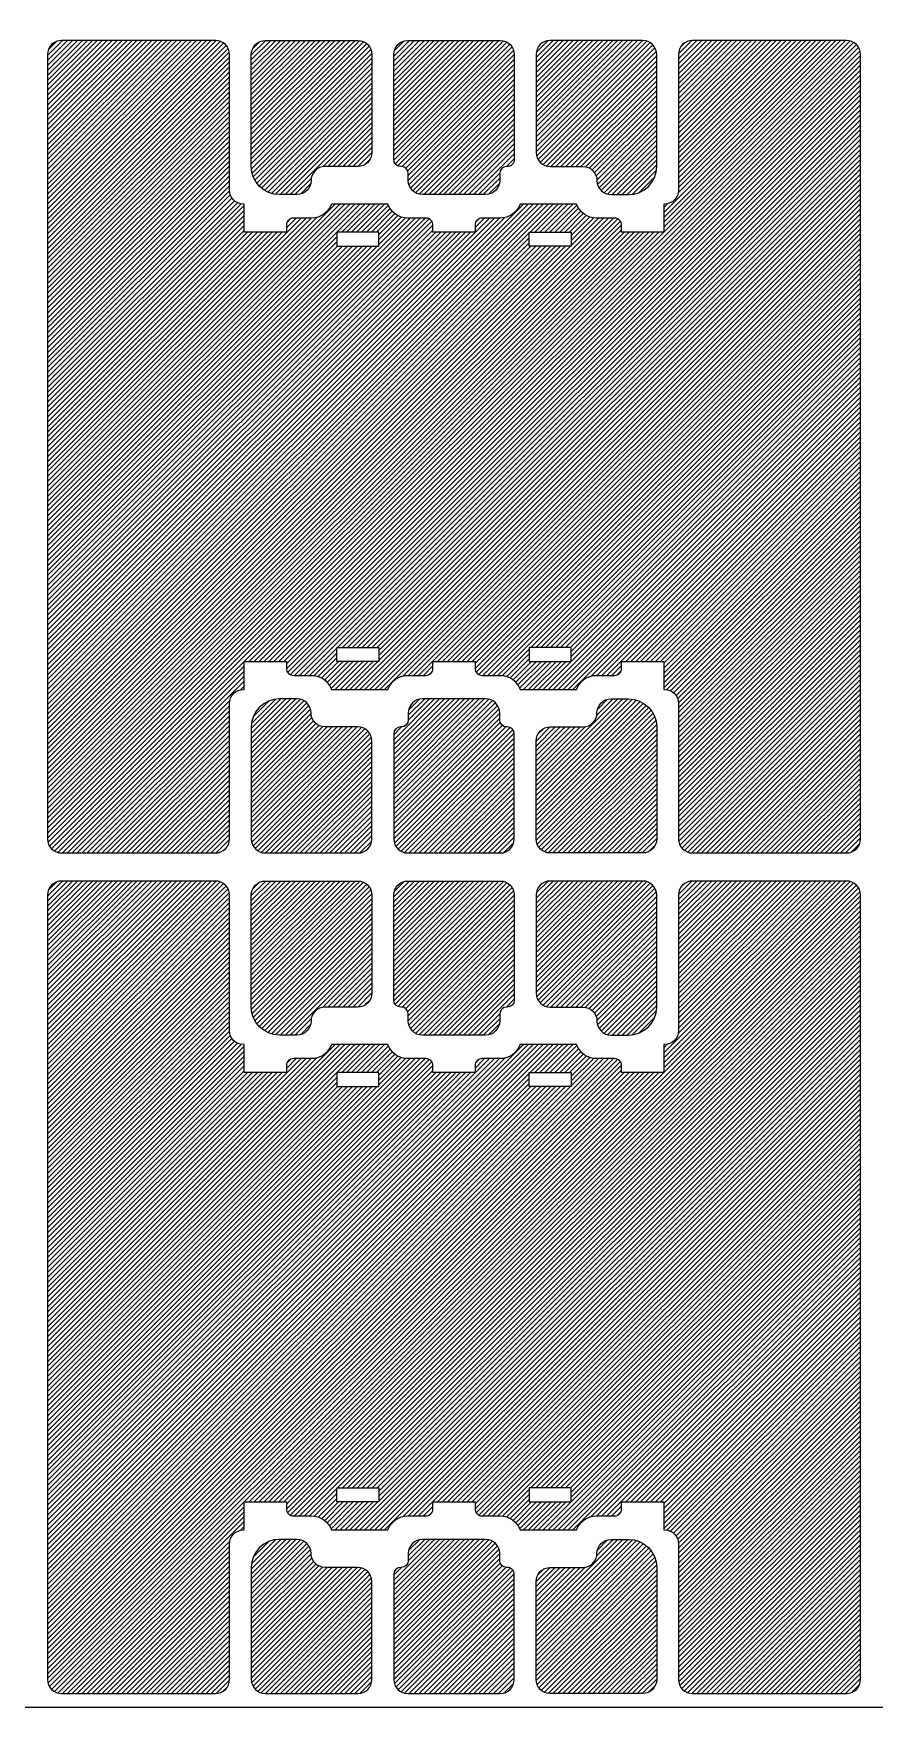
# Model space of a CAD drawing. Header units: inches. Extents: x 0 to 187, y 0 to 163.
# Drawn here: x 90 to 120, y 0 to 59.8 of the extents above; entities that cross this region are included whole.
import ezdxf

# ---------------------------------------------------------------- set-up
doc = ezdxf.new("R2010")
doc.units = ezdxf.units.IN
doc.header["$MEASUREMENT"] = 0
doc.layers.add('glassOutline', color=7, linetype='Continuous')
doc.layers.add('TC-etch-lines-chemical', color=1, linetype='Continuous')

msp = doc.modelspace()

# ---------------------------------------------------------------- hatches: boundary and pattern name
at = {"layer": 'TC-etch-lines-chemical'}
h = msp.add_hatch(dxfattribs=at)
h.set_pattern_fill('ANSI31', color=256, style=0)
h.set_pattern_definition([(45, (89.99999999999999, 30.00000000000002), (-0.0883883476483184, 0.0883883476483184), [])])
edge = h.paths.add_edge_path()
edge.add_arc((90.99999999999997, 31.00000000000003), 0.4999999999999997, 180, 270)
edge.add_line((90.99999999999997, 30.50000000000003), (96.48999999999867, 30.50000000000002))
edge.add_arc((96.48999999999869, 31.00000000000002), 0.5, 270, 360)
edge.add_line((96.98999999999869, 31.00000000000002), (96.98999999999869, 35.83885572853006))
edge.add_arc((97.48999999999869, 35.83885572853006), 0.5, 90, 180, ccw=False)
edge.add_line((97.48999999999869, 36.33885572853006), (97.52000201228495, 36.33885572853006))
edge.add_line((97.52000201228495, 36.33885572853006), (97.52000201228495, 37.33885572853006))
edge.add_line((97.52000201228495, 37.33885572853006), (99.02000201228495, 37.33885572853006))
edge.add_line((99.02000201228496, 37.33885572853006), (99.02000201228496, 37.08885572853006))
edge.add_arc((99.27000212414579, 37.08885584039087), 0.2500001118608527, 180.0000256365994, 270.0001078869533)
edge.add_line((99.27000259489164, 36.83885572853046), (99.92000201228191, 36.83885572853242))
edge.add_arc((99.92000201228407, 36.08885572853244), 0.7499999999999916, 19.471220634298277, 90.00000000016479, ccw=False)
edge.add_line((100.6271087934715, 36.33885572853006), (102.6428932188135, 36.33885572853006))
edge.add_arc((103.3500000000009, 36.08885572853243), 0.7499999999999927, 89.99999999983521, 160.5287793657017, ccw=False)
edge.add_line((103.350000000003, 36.83885572853242), (103.9999994173933, 36.83885572853046))
edge.add_arc((103.9999998881392, 37.08885584039087), 0.2500001118608492, 269.9998921130474, 359.9999743634015)
edge.add_line((104.25, 37.08885572853006), (104.25, 37.33885572853006))
edge.add_line((104.25, 37.33885572853006), (105.75, 37.33885572853006))
edge.add_line((105.75, 37.33885572853006), (105.75, 37.08885572859922))
edge.add_arc((106.0000000616409, 37.08885579024019), 0.2500000616409253, 180.0000141270651, 270.0000963774182)
edge.add_line((106.0000004821668, 36.83885572859961), (106.649995907729, 36.83885614751181))
edge.add_arc((106.6499963714759, 36.08885612789523), 0.7500000196167245, 19.47118774470988, 90.00003542765239, ccw=False)
edge.add_line((107.3571033146659, 36.33885572853006), (109.3728925804312, 36.33885572853006))
edge.add_arc((110.0799993616186, 36.08885572853242), 0.7499999999999991, 89.99999999983481, 160.5287793657013, ccw=False)
edge.add_line((110.0799993616207, 36.83885572853242), (110.729998779011, 36.83885572853046))
edge.add_arc((110.7299992497569, 37.08885584039087), 0.2500001118608492, 269.9998921130474, 359.9999743634015)
edge.add_line((110.9799993616177, 37.08885572853006), (110.9799993616177, 37.33885572853006))
edge.add_line((110.9799993616177, 37.33885572853006), (112.4799993616177, 37.33885572853006))
edge.add_line((112.4799993616177, 37.33885572853006), (112.4799993616177, 36.33885572853006))
edge.add_line((112.4799993616177, 36.33885572853006), (112.5100000000013, 36.33885572853006))
edge.add_arc((112.5100000000013, 35.83885572853006), 0.5000000000000001, 0, 90, ccw=False)
edge.add_line((113.0100000000013, 35.83885572853006), (113.0100000000013, 31.00000000000002))
edge.add_arc((113.5100000000013, 31.00000000000002), 0.5, 180, 270)
edge.add_line((113.5100000000013, 30.50000000000002), (119, 30.50000000000002))
edge.add_arc((119, 31.00000000000002), 0.5, 270, 360)
edge.add_line((119.5, 31.00000000000002), (119.5, 58.99999999999911))
edge.add_arc((119, 58.99999999999911), 0.5, 0, 90.00000000000001)
edge.add_line((119, 59.49999999999911), (113.5100000000013, 59.49999999999911))
edge.add_arc((113.5100000000013, 58.99999999999911), 0.5, 90, 180)
edge.add_line((113.0100000000013, 58.99999999999911), (113.0100000000013, 54.16114427146908))
edge.add_arc((112.5100000000013, 54.16114427146908), 0.5000000000000001, 270, 360, ccw=False)
edge.add_line((112.5100000000013, 53.66114427146908), (112.4799993616177, 53.66114427146908))
edge.add_line((112.4799993616177, 53.66114427146908), (112.4799993616177, 52.66114427146908))
edge.add_line((112.4799993616177, 52.66114427146908), (110.9799993616177, 52.66114427146908))
edge.add_line((110.9799993616177, 52.66114427146908), (110.9799993616177, 52.91114427146908))
edge.add_arc((110.7299992497569, 52.91114415960827), 0.2500001118608488, 2.5636598695e-05, 90.00010788695249)
edge.add_line((110.729998779011, 53.16114427146867), (110.0799993616207, 53.16114427146671))
edge.add_arc((110.0799993616186, 53.91114427146671), 0.7499999999999996, 199.4712206342987, 270.00000000016524, ccw=False)
edge.add_line((109.3728925804312, 53.66114427146908), (107.3571033146659, 53.66114427146907))
edge.add_arc((106.6499963714759, 53.91114387210391), 0.7500000196167244, 269.99996457234766, 340.5288122552902, ccw=False)
edge.add_line((106.649995907729, 53.16114385248732), (106.0000004821668, 53.16114427139952))
edge.add_arc((106.0000000616409, 52.91114420975895), 0.2500000616409265, 89.99990362258201, 179.9999858729351)
edge.add_line((105.75, 52.91114427139991), (105.75, 52.66114427146908))
edge.add_line((105.75, 52.66114427146908), (104.25, 52.66114427146908))
edge.add_line((104.25, 52.66114427146908), (104.25, 52.91114427146908))
edge.add_arc((103.9999998881392, 52.91114415960827), 0.2500001118608488, 2.5636598695e-05, 90.00010788695249)
edge.add_line((103.9999994173933, 53.16114427146867), (103.350000000003, 53.16114427146671))
edge.add_arc((103.3500000000009, 53.9111442714667), 0.7499999999999933, 199.4712206342982, 270.00000000016485, ccw=False)
edge.add_line((102.6428932188135, 53.66114427146908), (100.6271087934715, 53.66114427146908))
edge.add_arc((99.92000201228407, 53.9111442714667), 0.749999999999992, 269.9999999998351, 340.5287793657017, ccw=False)
edge.add_line((99.92000201228191, 53.16114427146671), (99.27000259489164, 53.16114427146867))
edge.add_arc((99.27000212414579, 52.91114415960826), 0.2500001118608523, 89.9998921130465, 179.9999743634005)
edge.add_line((99.02000201228496, 52.91114427146908), (99.02000201228496, 52.66114427146908))
edge.add_line((99.02000201228496, 52.66114427146908), (97.52000201228496, 52.66114427146908))
edge.add_line((97.52000201228495, 52.66114427146908), (97.52000201228495, 53.66114427146908))
edge.add_line((97.52000201228495, 53.66114427146908), (97.48999999999869, 53.66114427146908))
edge.add_arc((97.48999999999869, 54.16114427146908), 0.5, 180, 270, ccw=False)
edge.add_line((96.98999999999869, 54.16114427146908), (96.98999999999869, 58.99999999999912))
edge.add_arc((96.48999999999869, 58.99999999999911), 0.5, 0, 90.00000000000001)
edge.add_line((96.48999999999869, 59.49999999999911), (90.99999999999999, 59.4999999999991))
edge.add_arc((90.99999999999997, 58.9999999999991), 0.4999999999999997, 90.00000000000004, 180)
edge.add_line((90.49999999999999, 58.9999999999991), (90.49999999999999, 31.00000000000003))
h.paths.add_polyline_path([(107.6799993686902, 52.66114427146887), (109.1799993686902, 52.66114427146887), (109.1799993686902, 52.16114427146887), (107.6799993686902, 52.16114427146887)], flags=16)
h.paths.add_polyline_path([(102.3200020052125, 52.66114427146887), (100.8200020052125, 52.66114427146887), (100.8200020052125, 52.16114427146887), (102.3200020052125, 52.16114427146887)], flags=16)
h.paths.add_polyline_path([(107.6799993686902, 37.33885572853026), (109.1799993686902, 37.33885572853026), (109.1799993686902, 37.83885572853026), (107.6799993686902, 37.83885572853026)], flags=16)
h.paths.add_polyline_path([(102.3200020052125, 37.33885572853026), (100.8200020052125, 37.33885572853026), (100.8200020052125, 37.83885572853026), (102.3200020052125, 37.83885572853026)], flags=16)
edge = h.paths.add_edge_path(flags=16)
edge.add_arc((98.27000151616227, 58.9999999999991), 0.4999999999999968, 89.9999999999996, 180.0000000000004, ccw=False)
edge.add_line((98.27000151616227, 59.4999999999991), (101.5699984838389, 59.4999999999991))
edge.add_arc((101.5699984838389, 58.9999999999991), 0.4999999999999979, 5.6101789198237384e-05, 90.00000000000023, ccw=False)
edge.add_line((102.0699984838387, 59.00000048957957), (102.0700019109019, 55.50000048957957))
edge.add_arc((101.5700019109021, 55.4999999999991), 0.5000000000000022, -89.99999999999972, 5.610178902770713e-05, ccw=False)
edge.add_line((101.5700019109021, 54.9999999999991), (100.3990978045425, 54.9999999999991))
edge.add_arc((100.3990978045425, 54.4999999999991), 0.5, 90.00000000000001, 180)
edge.add_arc((99.39909780454249, 54.4999999999991), 0.5, 270, 360, ccw=False)
edge.add_line((99.39909780454249, 53.9999999999991), (98.77000151616232, 53.9999999999991))
edge.add_arc((98.77000151616232, 54.9999999999991), 1.000000000000001, 180.0000000000006, 269.99999999999994, ccw=False)
edge.add_line((97.77000151616232, 54.99999999999909), (97.77000151616228, 58.9999999999991))
edge = h.paths.add_edge_path(flags=16)
edge.add_arc((111.7299984838377, 58.9999999999991), 0.5000000000000021, 359.999999999999, 450)
edge.add_line((111.7299984838377, 59.4999999999991), (108.4300015161611, 59.4999999999991))
edge.add_arc((108.4300015161611, 58.9999999999991), 0.5000000000000023, 90.00000000000009, 179.9999438982113)
edge.add_line((107.9300015161613, 59.00000048957956), (107.9299980890981, 55.50000048957956))
edge.add_arc((108.4299980890978, 55.4999999999991), 0.4999999999999978, 179.9999438982114, 270)
edge.add_line((108.4299980890978, 54.9999999999991), (109.6009021954575, 54.9999999999991))
edge.add_arc((109.6009021954575, 54.4999999999991), 0.5, 0, 90, ccw=False)
edge.add_arc((110.6009021954575, 54.4999999999991), 0.5, 180, 270)
edge.add_line((110.6009021954575, 53.9999999999991), (111.2299984838376, 53.9999999999991))
edge.add_arc((111.2299984838376, 54.9999999999991), 1.000000000000001, 270.0000000000001, 359.9999999999993)
edge.add_line((112.2299984838376, 54.99999999999909), (112.2299984838377, 58.99999999999909))
edge = h.paths.add_edge_path(flags=16)
edge.add_arc((98.27000151616227, 31.00000000000003), 0.5000000000000002, 179.9999999999992, 270)
edge.add_line((98.27000151616227, 30.50000000000003), (101.5699984838389, 30.50000000000003))
edge.add_arc((101.5699984838389, 31.00000000000003), 0.4999999999999997, 270, 359.9999438982114)
edge.add_line((102.0699984838387, 30.99999951041956), (102.0700019109019, 34.49999951041956))
edge.add_arc((101.5700019109021, 34.50000000000003), 0.5000000000000004, 359.9999438982114, 449.9999999999998)
edge.add_line((101.5700019109021, 35.00000000000003), (100.3990978045425, 35.00000000000003))
edge.add_arc((100.3990978045425, 35.50000000000003), 0.5, 180, 270, ccw=False)
edge.add_arc((99.39909780454249, 35.50000000000003), 0.5, 6.4e-15, 90)
edge.add_line((99.39909780454249, 36.00000000000003), (98.77000151616232, 36.00000000000003))
edge.add_arc((98.77000151616232, 35.00000000000003), 1.000000000000001, 90.00000000000006, 179.9999999999993)
edge.add_line((97.77000151616232, 35.00000000000004), (97.77000151616228, 31.00000000000004))
edge = h.paths.add_edge_path(flags=16)
edge.add_arc((111.7299984838377, 31.00000000000003), 0.5000000000000004, -90, 6.821210263296962e-13, ccw=False)
edge.add_line((111.7299984838377, 30.50000000000003), (108.4300015161611, 30.50000000000003))
edge.add_arc((108.4300015161611, 31.00000000000003), 0.5000000000000006, 180.0000561017888, 270.0000000000001, ccw=False)
edge.add_line((107.9300015161613, 30.99999951041957), (107.9299980890981, 34.49999951041957))
edge.add_arc((108.4299980890978, 34.50000000000003), 0.4999999999999996, 90, 180.0000561017888, ccw=False)
edge.add_line((108.4299980890978, 35.00000000000003), (109.6009021954575, 35.00000000000003))
edge.add_arc((109.6009021954575, 35.50000000000003), 0.5, 270, 360)
edge.add_arc((110.6009021954575, 35.50000000000003), 0.5, 90, 180, ccw=False)
edge.add_line((110.6009021954575, 36.00000000000003), (111.2299984838376, 36.00000000000003))
edge.add_arc((111.2299984838376, 35.00000000000003), 1.000000000000001, 6.821210263296962e-13, 89.99999999999989, ccw=False)
edge.add_line((112.2299984838376, 35.00000000000004), (112.2299984838377, 31.00000000000004))
edge = h.paths.add_edge_path(flags=16)
edge.add_line((103.1209042077424, 54.9999999999991), (103.1000015161627, 54.9999999999991))
edge.add_arc((103.1000015161627, 55.2499999999991), 0.2500000000000015, 180.0000000000008, 269.99999999999966, ccw=False)
edge.add_line((102.8500015161627, 55.2499999999991), (102.8500015161626, 58.99999999999909))
edge.add_arc((103.3500015161626, 58.9999999999991), 0.5000000000000021, 90.00000000000023, 180.000000000001, ccw=False)
edge.add_line((103.3500015161626, 59.4999999999991), (106.6499984838392, 59.4999999999991))
edge.add_arc((106.6499984838392, 58.9999999999991), 0.5000000000000023, 5.610178880033345e-05, 89.99999999999989, ccw=False)
edge.add_line((107.149998483839, 59.00000048957956), (107.1500021556927, 55.25000024478934))
edge.add_arc((106.9000021556928, 55.2499999999991), 0.2500000000000032, -89.9999999999992, 5.6101789709828154e-05, ccw=False)
edge.add_line((106.9000021556928, 54.9999999999991), (106.8790921697751, 54.9999999999991))
edge.add_arc((106.8790921697751, 54.7499999999991), 0.2500000000000003, 90.00000000000009, 180)
edge.add_line((106.6290921697751, 54.7499999999991), (106.6290921697751, 54.4999999999991))
edge.add_arc((106.1290921697751, 54.4999999999991), 0.5, 270, 360, ccw=False)
edge.add_line((106.1290921697751, 53.9999999999991), (103.8709042077425, 53.9999999999991))
edge.add_arc((103.8709042077424, 54.4999999999991), 0.5, 180, 270, ccw=False)
edge.add_line((103.3709042077424, 54.4999999999991), (103.3709042077424, 54.7499999999991))
edge.add_arc((103.1209042077424, 54.7499999999991), 0.25, 6.4e-15, 90)
edge = h.paths.add_edge_path(flags=16)
edge.add_line((103.1209042077424, 35.00000000000003), (103.1000015161627, 35.00000000000003))
edge.add_arc((103.1000015161627, 34.75000000000003), 0.2499999999999997, 89.99999999999994, 179.9999999999994)
edge.add_line((102.8500015161627, 34.75000000000004), (102.8500015161626, 31.00000000000004))
edge.add_arc((103.3500015161626, 31.00000000000003), 0.5000000000000004, 179.9999999999992, 270)
edge.add_line((103.3500015161626, 30.50000000000003), (106.6499984838392, 30.50000000000003))
edge.add_arc((106.6499984838392, 31.00000000000003), 0.5000000000000006, 269.9999999999999, 359.9999438982112)
edge.add_line((107.149998483839, 30.99999951041957), (107.1500021556927, 34.7499997552098))
edge.add_arc((106.9000021556928, 34.75000000000003), 0.2499999999999996, 359.999943898211, 450)
edge.add_line((106.9000021556928, 35.00000000000003), (106.8790921697751, 35.00000000000003))
edge.add_arc((106.8790921697751, 35.25000000000003), 0.2500000000000003, 180.0000000000002, 269.9999999999999, ccw=False)
edge.add_line((106.6290921697751, 35.25000000000003), (106.6290921697751, 35.50000000000003))
edge.add_arc((106.1290921697751, 35.50000000000003), 0.5, 6.4e-15, 90)
edge.add_line((106.1290921697751, 36.00000000000003), (103.8709042077425, 36.00000000000003))
edge.add_arc((103.8709042077424, 35.50000000000003), 0.5, 90.00000000000001, 180)
edge.add_line((103.3709042077424, 35.50000000000003), (103.3709042077424, 35.25000000000003))
edge.add_arc((103.1209042077424, 35.25000000000003), 0.25, 270, 360, ccw=False)
h = msp.add_hatch(dxfattribs=at)
h.set_pattern_fill('ANSI31', color=256, style=0)
h.set_pattern_definition([(45, (90, 2.2e-14), (-0.0883883476483184, 0.0883883476483184), [])])
edge = h.paths.add_edge_path()
edge.add_arc((91, 1.000000000000029), 0.4999999999999997, 180, 270)
edge.add_line((90.99999999999999, 0.5000000000000292), (96.48999999999869, 0.5000000000000221))
edge.add_arc((96.4899999999987, 1.000000000000022), 0.5, 270, 360)
edge.add_line((96.9899999999987, 1.000000000000022), (96.9899999999987, 5.838855728530055))
edge.add_arc((97.4899999999987, 5.838855728530055), 0.5, 90, 180, ccw=False)
edge.add_line((97.4899999999987, 6.338855728530055), (97.52000201228496, 6.338855728530055))
edge.add_line((97.52000201228496, 6.338855728530055), (97.52000201228496, 7.338855728530057))
edge.add_line((97.52000201228498, 7.338855728530057), (99.02000201228498, 7.338855728530055))
edge.add_line((99.02000201228498, 7.338855728530055), (99.02000201228498, 7.088855728530055))
edge.add_arc((99.2700021241458, 7.088855840390872), 0.2500001118608527, 180.0000256365994, 270.0001078869533)
edge.add_line((99.27000259489165, 6.838855728530462), (99.92000201228193, 6.838855728532426))
edge.add_arc((99.92000201228409, 6.088855728532434), 0.7499999999999916, 19.471220634298277, 90.00000000016479, ccw=False)
edge.add_line((100.6271087934715, 6.338855728530057), (102.6428932188135, 6.338855728530057))
edge.add_arc((103.3500000000009, 6.088855728532433), 0.7499999999999927, 89.99999999983521, 160.5287793657017, ccw=False)
edge.add_line((103.350000000003, 6.838855728532426), (103.9999994173933, 6.838855728530462))
edge.add_arc((103.9999998881392, 7.088855840390869), 0.2500001118608492, 269.9998921130474, 359.9999743634015)
edge.add_line((104.25, 7.088855728530055), (104.25, 7.338855728530055))
edge.add_line((104.25, 7.338855728530055), (105.75, 7.338855728530057))
edge.add_line((105.75, 7.338855728530057), (105.75, 7.088855728599222))
edge.add_arc((106.0000000616409, 7.088855790240188), 0.2500000616409253, 180.0000141270651, 270.0000963774182)
edge.add_line((106.0000004821669, 6.838855728599615), (106.649995907729, 6.838856147511809))
edge.add_arc((106.6499963714759, 6.088856127895228), 0.7500000196167245, 19.47118774470988, 90.00003542765239, ccw=False)
edge.add_line((107.3571033146659, 6.338855728530067), (109.3728925804312, 6.338855728530057))
edge.add_arc((110.0799993616186, 6.088855728532427), 0.7499999999999991, 89.99999999983481, 160.5287793657013, ccw=False)
edge.add_line((110.0799993616207, 6.838855728532426), (110.729998779011, 6.838855728530462))
edge.add_arc((110.7299992497569, 7.088855840390869), 0.2500001118608492, 269.9998921130474, 359.9999743634015)
edge.add_line((110.9799993616177, 7.088855728530055), (110.9799993616177, 7.338855728530055))
edge.add_line((110.9799993616177, 7.338855728530055), (112.4799993616177, 7.338855728530057))
edge.add_line((112.4799993616177, 7.338855728530057), (112.4799993616177, 6.338855728530055))
edge.add_line((112.4799993616177, 6.338855728530055), (112.5100000000013, 6.338855728530055))
edge.add_arc((112.5100000000013, 5.838855728530055), 0.5000000000000001, 0, 90, ccw=False)
edge.add_line((113.0100000000013, 5.838855728530055), (113.0100000000013, 1.000000000000019))
edge.add_arc((113.5100000000013, 1.000000000000018), 0.5, 180, 270)
edge.add_line((113.5100000000013, 0.5000000000000184), (119, 0.500000000000022))
edge.add_arc((119, 1.000000000000022), 0.5, 270, 360)
edge.add_line((119.5, 1.000000000000022), (119.5, 28.99999999999911))
edge.add_arc((119, 28.99999999999911), 0.5, 0, 90.00000000000001)
edge.add_line((119, 29.49999999999911), (113.5100000000013, 29.49999999999911))
edge.add_arc((113.5100000000013, 28.99999999999911), 0.5, 90, 180)
edge.add_line((113.0100000000013, 28.99999999999911), (113.0100000000013, 24.16114427146908))
edge.add_arc((112.5100000000013, 24.16114427146908), 0.5000000000000001, 270, 360, ccw=False)
edge.add_line((112.5100000000013, 23.66114427146908), (112.4799993616177, 23.66114427146908))
edge.add_line((112.4799993616177, 23.66114427146908), (112.4799993616177, 22.66114427146908))
edge.add_line((112.4799993616177, 22.66114427146908), (110.9799993616177, 22.66114427146908))
edge.add_line((110.9799993616177, 22.66114427146908), (110.9799993616177, 22.91114427146908))
edge.add_arc((110.7299992497569, 22.91114415960827), 0.2500001118608488, 2.5636598695e-05, 90.00010788695249)
edge.add_line((110.729998779011, 23.16114427146867), (110.0799993616208, 23.16114427146671))
edge.add_arc((110.0799993616186, 23.91114427146671), 0.7499999999999996, 199.4712206342987, 270.00000000016524, ccw=False)
edge.add_line((109.3728925804312, 23.66114427146908), (107.3571033146659, 23.66114427146906))
edge.add_arc((106.6499963714759, 23.9111438721039), 0.7500000196167244, 269.99996457234766, 340.5288122552902, ccw=False)
edge.add_line((106.649995907729, 23.16114385248732), (106.0000004821668, 23.16114427139952))
edge.add_arc((106.0000000616409, 22.91114420975895), 0.2500000616409265, 89.99990362258201, 179.9999858729351)
edge.add_line((105.75, 22.91114427139991), (105.75, 22.66114427146908))
edge.add_line((105.75, 22.66114427146908), (104.25, 22.66114427146908))
edge.add_line((104.25, 22.66114427146908), (104.25, 22.91114427146908))
edge.add_arc((103.9999998881392, 22.91114415960827), 0.2500001118608488, 2.5636598695e-05, 90.00010788695249)
edge.add_line((103.9999994173933, 23.16114427146867), (103.350000000003, 23.16114427146671))
edge.add_arc((103.3500000000009, 23.9111442714667), 0.7499999999999933, 199.4712206342982, 270.00000000016485, ccw=False)
edge.add_line((102.6428932188135, 23.66114427146908), (100.6271087934715, 23.66114427146908))
edge.add_arc((99.92000201228409, 23.9111442714667), 0.749999999999992, 269.9999999998351, 340.5287793657017, ccw=False)
edge.add_line((99.92000201228193, 23.16114427146671), (99.27000259489165, 23.16114427146867))
edge.add_arc((99.2700021241458, 22.91114415960826), 0.2500001118608523, 89.9998921130465, 179.9999743634005)
edge.add_line((99.02000201228498, 22.91114427146908), (99.02000201228498, 22.66114427146908))
edge.add_line((99.02000201228498, 22.66114427146908), (97.52000201228498, 22.66114427146908))
edge.add_line((97.52000201228498, 22.66114427146908), (97.52000201228498, 23.66114427146908))
edge.add_line((97.52000201228496, 23.66114427146908), (97.4899999999987, 23.66114427146908))
edge.add_arc((97.4899999999987, 24.16114427146908), 0.5, 180, 270, ccw=False)
edge.add_line((96.9899999999987, 24.16114427146908), (96.9899999999987, 28.99999999999911))
edge.add_arc((96.4899999999987, 28.99999999999911), 0.5, 0, 90.00000000000001)
edge.add_line((96.4899999999987, 29.49999999999911), (91, 29.4999999999991))
edge.add_arc((91, 28.9999999999991), 0.4999999999999997, 90.00000000000004, 180)
edge.add_line((90.5, 28.9999999999991), (90.5, 1.000000000000028))
h.paths.add_polyline_path([(107.6799993686902, 22.66114427146887), (109.1799993686902, 22.66114427146887), (109.1799993686902, 22.16114427146887), (107.6799993686902, 22.16114427146887)], flags=16)
h.paths.add_polyline_path([(102.3200020052125, 22.66114427146887), (100.8200020052125, 22.66114427146887), (100.8200020052125, 22.16114427146887), (102.3200020052125, 22.16114427146887)], flags=16)
h.paths.add_polyline_path([(107.6799993686902, 7.338855728530263), (109.1799993686902, 7.338855728530263), (109.1799993686902, 7.838855728530263), (107.6799993686902, 7.838855728530263)], flags=16)
h.paths.add_polyline_path([(102.3200020052125, 7.338855728530263), (100.8200020052125, 7.338855728530263), (100.8200020052125, 7.838855728530263), (102.3200020052125, 7.838855728530263)], flags=16)
edge = h.paths.add_edge_path(flags=16)
edge.add_arc((98.27000151616228, 28.9999999999991), 0.4999999999999968, 89.9999999999996, 180.0000000000004, ccw=False)
edge.add_line((98.2700015161623, 29.4999999999991), (101.5699984838389, 29.4999999999991))
edge.add_arc((101.5699984838389, 28.9999999999991), 0.4999999999999979, 5.6101789198237384e-05, 90.00000000000023, ccw=False)
edge.add_line((102.0699984838387, 29.00000048957957), (102.0700019109019, 25.50000048957957))
edge.add_arc((101.5700019109022, 25.4999999999991), 0.5000000000000022, -89.99999999999972, 5.610178902770713e-05, ccw=False)
edge.add_line((101.5700019109022, 24.9999999999991), (100.3990978045425, 24.9999999999991))
edge.add_arc((100.3990978045425, 24.4999999999991), 0.5, 90.00000000000001, 180)
edge.add_arc((99.3990978045425, 24.4999999999991), 0.5, 270, 360, ccw=False)
edge.add_line((99.3990978045425, 23.9999999999991), (98.77000151616234, 23.9999999999991))
edge.add_arc((98.77000151616234, 24.9999999999991), 1.000000000000001, 180.0000000000006, 269.99999999999994, ccw=False)
edge.add_line((97.77000151616234, 24.99999999999909), (97.7700015161623, 28.9999999999991))
edge = h.paths.add_edge_path(flags=16)
edge.add_arc((111.7299984838377, 28.9999999999991), 0.5000000000000021, 359.999999999999, 450)
edge.add_line((111.7299984838377, 29.4999999999991), (108.4300015161611, 29.4999999999991))
edge.add_arc((108.4300015161611, 28.9999999999991), 0.5000000000000023, 90.00000000000009, 179.9999438982113)
edge.add_line((107.9300015161613, 29.00000048957956), (107.9299980890981, 25.50000048957956))
edge.add_arc((108.4299980890978, 25.4999999999991), 0.4999999999999978, 179.9999438982114, 270)
edge.add_line((108.4299980890978, 24.9999999999991), (109.6009021954575, 24.9999999999991))
edge.add_arc((109.6009021954575, 24.4999999999991), 0.5, 0, 90, ccw=False)
edge.add_arc((110.6009021954575, 24.4999999999991), 0.5, 180, 270)
edge.add_line((110.6009021954575, 23.9999999999991), (111.2299984838377, 23.9999999999991))
edge.add_arc((111.2299984838377, 24.9999999999991), 1.000000000000001, 270.0000000000001, 359.9999999999993)
edge.add_line((112.2299984838377, 24.99999999999909), (112.2299984838377, 28.99999999999909))
edge = h.paths.add_edge_path(flags=16)
edge.add_arc((98.2700015161623, 1.000000000000029), 0.5000000000000002, 179.9999999999992, 270)
edge.add_line((98.2700015161623, 0.5000000000000292), (101.5699984838389, 0.5000000000000292))
edge.add_arc((101.5699984838389, 1.000000000000029), 0.4999999999999997, 270, 359.9999438982114)
edge.add_line((102.0699984838387, 0.9999995104195641), (102.0700019109019, 4.499999510419564))
edge.add_arc((101.5700019109022, 4.500000000000028), 0.5000000000000004, 359.9999438982114, 449.9999999999998)
edge.add_line((101.5700019109022, 5.000000000000029), (100.3990978045425, 5.000000000000029))
edge.add_arc((100.3990978045425, 5.500000000000029), 0.5, 180, 270, ccw=False)
edge.add_arc((99.3990978045425, 5.500000000000029), 0.5, 6.4e-15, 90)
edge.add_line((99.3990978045425, 6.000000000000029), (98.77000151616234, 6.000000000000029))
edge.add_arc((98.77000151616234, 5.000000000000028), 1.000000000000001, 90.00000000000006, 179.9999999999993)
edge.add_line((97.77000151616234, 5.00000000000004), (97.7700015161623, 1.000000000000036))
edge = h.paths.add_edge_path(flags=16)
edge.add_arc((111.7299984838377, 1.000000000000033), 0.5000000000000004, -90, 6.821210263296962e-13, ccw=False)
edge.add_line((111.7299984838377, 0.5000000000000328), (108.4300015161611, 0.5000000000000328))
edge.add_arc((108.4300015161611, 1.000000000000033), 0.5000000000000006, 180.0000561017888, 270.0000000000001, ccw=False)
edge.add_line((107.9300015161613, 0.9999995104195677), (107.9299980890981, 4.499999510419568))
edge.add_arc((108.4299980890978, 4.500000000000033), 0.4999999999999996, 90, 180.0000561017888, ccw=False)
edge.add_line((108.4299980890978, 5.000000000000033), (109.6009021954575, 5.000000000000033))
edge.add_arc((109.6009021954575, 5.500000000000033), 0.5, 270, 360)
edge.add_arc((110.6009021954575, 5.500000000000033), 0.5, 90, 180, ccw=False)
edge.add_line((110.6009021954575, 6.000000000000033), (111.2299984838377, 6.000000000000033))
edge.add_arc((111.2299984838377, 5.000000000000032), 1.000000000000001, 6.821210263296962e-13, 89.99999999999989, ccw=False)
edge.add_line((112.2299984838377, 5.000000000000044), (112.2299984838377, 1.00000000000004))
edge = h.paths.add_edge_path(flags=16)
edge.add_line((103.1209042077425, 24.9999999999991), (103.1000015161627, 24.9999999999991))
edge.add_arc((103.1000015161627, 25.2499999999991), 0.2500000000000015, 180.0000000000008, 269.99999999999966, ccw=False)
edge.add_line((102.8500015161627, 25.2499999999991), (102.8500015161626, 28.99999999999909))
edge.add_arc((103.3500015161626, 28.9999999999991), 0.5000000000000021, 90.00000000000023, 180.000000000001, ccw=False)
edge.add_line((103.3500015161626, 29.4999999999991), (106.6499984838393, 29.4999999999991))
edge.add_arc((106.6499984838393, 28.9999999999991), 0.5000000000000023, 5.610178880033345e-05, 89.99999999999989, ccw=False)
edge.add_line((107.149998483839, 29.00000048957956), (107.1500021556927, 25.25000024478934))
edge.add_arc((106.9000021556929, 25.2499999999991), 0.2500000000000032, -89.9999999999992, 5.6101789709828154e-05, ccw=False)
edge.add_line((106.9000021556929, 24.9999999999991), (106.8790921697752, 24.9999999999991))
edge.add_arc((106.8790921697752, 24.7499999999991), 0.2500000000000003, 90.00000000000009, 180)
edge.add_line((106.6290921697752, 24.7499999999991), (106.6290921697752, 24.4999999999991))
edge.add_arc((106.1290921697752, 24.4999999999991), 0.5, 270, 360, ccw=False)
edge.add_line((106.1290921697752, 23.9999999999991), (103.8709042077425, 23.9999999999991))
edge.add_arc((103.8709042077425, 24.4999999999991), 0.5, 180, 270, ccw=False)
edge.add_line((103.3709042077425, 24.4999999999991), (103.3709042077425, 24.7499999999991))
edge.add_arc((103.1209042077425, 24.7499999999991), 0.25, 6.4e-15, 90)
edge = h.paths.add_edge_path(flags=16)
edge.add_line((103.1209042077425, 5.000000000000033), (103.1000015161627, 5.000000000000033))
edge.add_arc((103.1000015161627, 4.750000000000033), 0.2499999999999997, 89.99999999999994, 179.9999999999994)
edge.add_line((102.8500015161627, 4.750000000000036), (102.8500015161626, 1.00000000000004))
edge.add_arc((103.3500015161626, 1.000000000000033), 0.5000000000000004, 179.9999999999992, 270)
edge.add_line((103.3500015161626, 0.5000000000000328), (106.6499984838393, 0.5000000000000328))
edge.add_arc((106.6499984838393, 1.000000000000033), 0.5000000000000006, 269.9999999999999, 359.9999438982112)
edge.add_line((107.149998483839, 0.9999995104195677), (107.1500021556927, 4.749999755209797))
edge.add_arc((106.9000021556929, 4.750000000000029), 0.2499999999999996, 359.999943898211, 450)
edge.add_line((106.9000021556929, 5.000000000000029), (106.8790921697752, 5.000000000000029))
edge.add_arc((106.8790921697752, 5.250000000000029), 0.2500000000000003, 180.0000000000002, 269.9999999999999, ccw=False)
edge.add_line((106.6290921697752, 5.250000000000029), (106.6290921697752, 5.500000000000033))
edge.add_arc((106.1290921697752, 5.500000000000033), 0.5, 6.4e-15, 90)
edge.add_line((106.1290921697752, 6.000000000000033), (103.8709042077425, 6.000000000000033))
edge.add_arc((103.8709042077425, 5.500000000000033), 0.5, 90.00000000000001, 180)
edge.add_line((103.3709042077425, 5.500000000000033), (103.3709042077425, 5.250000000000033))
edge.add_arc((103.1209042077425, 5.250000000000033), 0.25, 270, 360, ccw=False)

# ---------------------------------------------------------------- linework, layer by layer
at = {"layer": 'glassOutline'}
msp.add_lwpolyline([(0, 0), (0, 150), (150, 150), (150, 0)], close=True, dxfattribs=at)
at = {"layer": 'TC-etch-lines-chemical'}
for points in [[(90.49999999999999, 31.00000000000003, 0.4142135623730951), (90.99999999999997, 30.50000000000003), (96.48999999999869, 30.50000000000002, 0.4142135623730951), (96.98999999999869, 31.00000000000002), (96.98999999999869, 35.83885572853006, -0.4142135623730951), (97.48999999999869, 36.33885572853006), (97.52000201228495, 36.33885572853006), (97.52000201228495, 37.33885572853006), (99.02000201228496, 37.33885572853006), (99.02000201228496, 37.08885572853006, 0.414213982832939), (99.27000259489164, 36.83885572853046), (99.92000201228191, 36.83885572853242, -0.3178372451974987), (100.6271087934715, 36.33885572853006), (102.6428932188135, 36.33885572853006, -0.3178372451974987), (103.350000000003, 36.83885572853242), (103.9999994173933, 36.83885572853046, 0.414213982832939), (104.25, 37.08885572853006), (104.25, 37.33885572853006), (105.75, 37.33885572853006), (105.75, 37.08885572859922, 0.4142139828329349), (106.0000004821668, 36.83885572859961), (106.649995907729, 36.83885614751181, -0.3178375734001599), (107.3571033146659, 36.33885572853006), (109.3728925804312, 36.33885572853006, -0.3178372451974987), (110.0799993616207, 36.83885572853242), (110.729998779011, 36.83885572853046, 0.414213982832939), (110.9799993616177, 37.08885572853006), (110.9799993616177, 37.33885572853006), (112.4799993616177, 37.33885572853006), (112.4799993616177, 36.33885572853006), (112.5100000000013, 36.33885572853006, -0.4142135623730949), (113.0100000000013, 35.83885572853006), (113.0100000000013, 31.00000000000002, 0.4142135623730951), (113.5100000000013, 30.50000000000002), (119, 30.50000000000002, 0.4142135623730951), (119.5, 31.00000000000002), (119.5, 58.99999999999911, 0.4142135623730951), (119, 59.49999999999911), (113.5100000000013, 59.49999999999911, 0.4142135623730951), (113.0100000000013, 58.99999999999911), (113.0100000000013, 54.16114427146908, -0.4142135623730949), (112.5100000000013, 53.66114427146908), (112.4799993616177, 53.66114427146908), (112.4799993616177, 52.66114427146908), (110.9799993616177, 52.66114427146908), (110.9799993616177, 52.91114427146908, 0.414213982832939), (110.729998779011, 53.16114427146867), (110.0799993616207, 53.16114427146671, -0.3178372451974987), (109.3728925804312, 53.66114427146908), (107.3571033146659, 53.66114427146906, -0.3178375734001599), (106.649995907729, 53.16114385248732), (106.0000004821668, 53.16114427139952, 0.4142139828329349), (105.75, 52.91114427139991), (105.75, 52.66114427146908), (104.25, 52.66114427146908), (104.25, 52.91114427146908, 0.414213982832939), (103.9999994173933, 53.16114427146867), (103.350000000003, 53.16114427146671, -0.3178372451974987), (102.6428932188135, 53.66114427146908), (100.6271087934715, 53.66114427146908, -0.3178372451974987), (99.92000201228191, 53.16114427146671), (99.27000259489164, 53.16114427146867, 0.414213982832939), (99.02000201228496, 52.91114427146908), (99.02000201228496, 52.66114427146908), (97.52000201228495, 52.66114427146908), (97.52000201228495, 53.66114427146908), (97.48999999999869, 53.66114427146908, -0.4142135623730951), (96.98999999999869, 54.16114427146908), (96.98999999999869, 58.99999999999911, 0.4142135623730951), (96.48999999999869, 59.49999999999911), (90.99999999999997, 59.4999999999991, 0.4142135623730951), (90.49999999999999, 58.9999999999991)], [(97.77000151616227, 58.9999999999991, -0.4142135623730988), (98.27000151616227, 59.4999999999991), (101.5699984838389, 59.4999999999991, -0.4142132755835279), (102.0699984838387, 59.00000048957957), (102.0700019109019, 55.50000048957957, -0.4142138491627201), (101.5700019109021, 54.9999999999991), (100.3990978045425, 54.9999999999991, 0.414213562373095), (99.89909780454249, 54.4999999999991, -0.414213562373095), (99.39909780454249, 53.9999999999991), (98.77000151616232, 53.9999999999991, -0.4142135623730914), (97.77000151616232, 54.99999999999909)], [(103.1209042077424, 54.9999999999991), (103.1000015161627, 54.9999999999991, -0.4142135623730916), (102.8500015161627, 55.2499999999991), (102.8500015161626, 58.99999999999909, -0.4142135623730988), (103.3500015161626, 59.4999999999991), (106.6499984838392, 59.4999999999991, -0.4142132755835279), (107.149998483839, 59.00000048957956), (107.1500021556927, 55.25000024478934, -0.4142138491627204), (106.9000021556928, 54.9999999999991), (106.8790921697751, 54.9999999999991, 0.4142135623730942), (106.6290921697751, 54.7499999999991), (106.6290921697751, 54.4999999999991, -0.414213562373095), (106.1290921697751, 53.9999999999991), (103.8709042077424, 53.9999999999991, -0.414213562373095), (103.3709042077424, 54.4999999999991), (103.3709042077424, 54.7499999999991, 0.414213562373095)], [(112.2299984838377, 58.99999999999909, 0.4142135623730988), (111.7299984838377, 59.4999999999991), (108.4300015161611, 59.4999999999991, 0.4142132755835279), (107.9300015161613, 59.00000048957956), (107.9299980890981, 55.50000048957956, 0.4142138491627201), (108.4299980890978, 54.9999999999991), (109.6009021954575, 54.9999999999991, -0.414213562373095), (110.1009021954575, 54.4999999999991, 0.414213562373095), (110.6009021954575, 53.9999999999991), (111.2299984838376, 53.9999999999991, 0.4142135623730914), (112.2299984838376, 54.99999999999909)], [(97.77000151616227, 31.00000000000004, 0.4142135623730988), (98.27000151616227, 30.50000000000003), (101.5699984838389, 30.50000000000003, 0.4142132755835279), (102.0699984838387, 30.99999951041956), (102.0700019109019, 34.49999951041956, 0.4142138491627201), (101.5700019109021, 35.00000000000003), (100.3990978045425, 35.00000000000003, -0.414213562373095), (99.89909780454249, 35.50000000000003, 0.414213562373095), (99.39909780454249, 36.00000000000003), (98.77000151616232, 36.00000000000003, 0.4142135623730914), (97.77000151616232, 35.00000000000004)], [(103.1209042077424, 35.00000000000003), (103.1000015161627, 35.00000000000003, 0.4142135623730916), (102.8500015161627, 34.75000000000004), (102.8500015161626, 31.00000000000004, 0.4142135623730988), (103.3500015161626, 30.50000000000003), (106.6499984838392, 30.50000000000003, 0.4142132755835279), (107.149998483839, 30.99999951041957), (107.1500021556927, 34.7499997552098, 0.4142138491627204), (106.9000021556928, 35.00000000000003), (106.8790921697751, 35.00000000000003, -0.4142135623730942), (106.6290921697751, 35.25000000000003), (106.6290921697751, 35.50000000000003, 0.414213562373095), (106.1290921697751, 36.00000000000003), (103.8709042077424, 36.00000000000003, 0.414213562373095), (103.3709042077424, 35.50000000000003), (103.3709042077424, 35.25000000000003, -0.414213562373095)], [(112.2299984838377, 31.00000000000004, -0.4142135623730988), (111.7299984838377, 30.50000000000003), (108.4300015161611, 30.50000000000003, -0.4142132755835279), (107.9300015161613, 30.99999951041957), (107.9299980890981, 34.49999951041957, -0.4142138491627201), (108.4299980890978, 35.00000000000003), (109.6009021954575, 35.00000000000003, 0.414213562373095), (110.1009021954575, 35.50000000000003, -0.414213562373095), (110.6009021954575, 36.00000000000003), (111.2299984838376, 36.00000000000003, -0.4142135623730914), (112.2299984838376, 35.00000000000004)], [(90.5, 1.000000000000029, 0.4142135623730951), (90.99999999999999, 0.5000000000000292), (96.4899999999987, 0.5000000000000221, 0.4142135623730951), (96.9899999999987, 1.000000000000022), (96.9899999999987, 5.838855728530055, -0.4142135623730951), (97.4899999999987, 6.338855728530055), (97.52000201228496, 6.338855728530055), (97.52000201228498, 7.338855728530057), (99.02000201228498, 7.338855728530055), (99.02000201228498, 7.088855728530055, 0.414213982832939), (99.27000259489165, 6.838855728530462), (99.92000201228193, 6.838855728532426, -0.3178372451974987), (100.6271087934715, 6.338855728530057), (102.6428932188135, 6.338855728530057, -0.3178372451974987), (103.350000000003, 6.838855728532426), (103.9999994173933, 6.838855728530462, 0.414213982832939), (104.25, 7.088855728530055), (104.25, 7.338855728530055), (105.75, 7.338855728530057), (105.75, 7.088855728599222, 0.4142139828329349), (106.0000004821669, 6.838855728599615), (106.649995907729, 6.838856147511809, -0.3178375734001599), (107.3571033146659, 6.338855728530067), (109.3728925804312, 6.338855728530057, -0.3178372451974987), (110.0799993616207, 6.838855728532426), (110.729998779011, 6.838855728530462, 0.414213982832939), (110.9799993616177, 7.088855728530055), (110.9799993616177, 7.338855728530055), (112.4799993616177, 7.338855728530057), (112.4799993616177, 6.338855728530055), (112.5100000000013, 6.338855728530055, -0.4142135623730949), (113.0100000000013, 5.838855728530055), (113.0100000000013, 1.000000000000018, 0.4142135623730951), (113.5100000000013, 0.5000000000000184), (119, 0.5000000000000221, 0.4142135623730951), (119.5, 1.000000000000022), (119.5, 28.99999999999911, 0.4142135623730951), (119, 29.49999999999911), (113.5100000000013, 29.49999999999911, 0.4142135623730951), (113.0100000000013, 28.99999999999911), (113.0100000000013, 24.16114427146908, -0.4142135623730949), (112.5100000000013, 23.66114427146908), (112.4799993616177, 23.66114427146908), (112.4799993616177, 22.66114427146908), (110.9799993616177, 22.66114427146908), (110.9799993616177, 22.91114427146908, 0.414213982832939), (110.729998779011, 23.16114427146867), (110.0799993616207, 23.16114427146671, -0.3178372451974987), (109.3728925804312, 23.66114427146908), (107.3571033146659, 23.66114427146906, -0.3178375734001599), (106.649995907729, 23.16114385248732), (106.0000004821669, 23.16114427139952, 0.4142139828329349), (105.75, 22.91114427139991), (105.75, 22.66114427146908), (104.25, 22.66114427146908), (104.25, 22.91114427146908, 0.414213982832939), (103.9999994173933, 23.16114427146867), (103.350000000003, 23.16114427146671, -0.3178372451974987), (102.6428932188135, 23.66114427146908), (100.6271087934715, 23.66114427146908, -0.3178372451974987), (99.92000201228193, 23.16114427146671), (99.27000259489165, 23.16114427146867, 0.414213982832939), (99.02000201228498, 22.91114427146908), (99.02000201228498, 22.66114427146908), (97.52000201228498, 22.66114427146908), (97.52000201228496, 23.66114427146908), (97.4899999999987, 23.66114427146908, -0.4142135623730951), (96.9899999999987, 24.16114427146908), (96.9899999999987, 28.99999999999911, 0.4142135623730951), (96.4899999999987, 29.49999999999911), (90.99999999999999, 29.4999999999991, 0.4142135623730951), (90.5, 28.9999999999991)], [(97.7700015161623, 28.9999999999991, -0.4142135623730988), (98.2700015161623, 29.4999999999991), (101.5699984838389, 29.4999999999991, -0.4142132755835279), (102.0699984838387, 29.00000048957957), (102.0700019109019, 25.50000048957957, -0.4142138491627201), (101.5700019109022, 24.9999999999991), (100.3990978045425, 24.9999999999991, 0.414213562373095), (99.8990978045425, 24.4999999999991, -0.414213562373095), (99.3990978045425, 23.9999999999991), (98.77000151616234, 23.9999999999991, -0.4142135623730914), (97.77000151616234, 24.99999999999909)], [(103.1209042077425, 24.9999999999991), (103.1000015161627, 24.9999999999991, -0.4142135623730916), (102.8500015161627, 25.2499999999991), (102.8500015161626, 28.99999999999909, -0.4142135623730988), (103.3500015161626, 29.4999999999991), (106.6499984838393, 29.4999999999991, -0.4142132755835279), (107.149998483839, 29.00000048957956), (107.1500021556927, 25.25000024478934, -0.4142138491627204), (106.9000021556929, 24.9999999999991), (106.8790921697752, 24.9999999999991, 0.4142135623730942), (106.6290921697752, 24.7499999999991), (106.6290921697752, 24.4999999999991, -0.414213562373095), (106.1290921697752, 23.9999999999991), (103.8709042077425, 23.9999999999991, -0.414213562373095), (103.3709042077425, 24.4999999999991), (103.3709042077425, 24.7499999999991, 0.414213562373095)], [(112.2299984838377, 28.99999999999909, 0.4142135623730988), (111.7299984838377, 29.4999999999991), (108.4300015161611, 29.4999999999991, 0.4142132755835279), (107.9300015161613, 29.00000048957956), (107.9299980890981, 25.50000048957956, 0.4142138491627201), (108.4299980890978, 24.9999999999991), (109.6009021954575, 24.9999999999991, -0.414213562373095), (110.1009021954575, 24.4999999999991, 0.414213562373095), (110.6009021954575, 23.9999999999991), (111.2299984838377, 23.9999999999991, 0.4142135623730914), (112.2299984838377, 24.99999999999909)], [(97.7700015161623, 1.000000000000036, 0.4142135623730988), (98.2700015161623, 0.5000000000000292), (101.5699984838389, 0.5000000000000292, 0.4142132755835279), (102.0699984838387, 0.9999995104195641), (102.0700019109019, 4.499999510419564, 0.4142138491627201), (101.5700019109022, 5.000000000000029), (100.3990978045425, 5.000000000000029, -0.414213562373095), (99.8990978045425, 5.500000000000029, 0.414213562373095), (99.3990978045425, 6.000000000000029), (98.77000151616234, 6.000000000000029, 0.4142135623730914), (97.77000151616234, 5.00000000000004)], [(103.1209042077425, 5.000000000000033), (103.1000015161627, 5.000000000000033, 0.4142135623730916), (102.8500015161627, 4.750000000000036), (102.8500015161626, 1.00000000000004, 0.4142135623730988), (103.3500015161626, 0.5000000000000328), (106.6499984838393, 0.5000000000000328, 0.4142132755835279), (107.149998483839, 0.9999995104195677), (107.1500021556927, 4.749999755209797, 0.4142138491627204), (106.9000021556929, 5.000000000000029), (106.8790921697752, 5.000000000000029, -0.4142135623730942), (106.6290921697752, 5.250000000000029), (106.6290921697752, 5.500000000000033, 0.414213562373095), (106.1290921697752, 6.000000000000033), (103.8709042077425, 6.000000000000033, 0.414213562373095), (103.3709042077425, 5.500000000000033), (103.3709042077425, 5.250000000000033, -0.414213562373095)], [(112.2299984838377, 1.00000000000004, -0.4142135623730988), (111.7299984838377, 0.5000000000000328), (108.4300015161611, 0.5000000000000328, -0.4142132755835279), (107.9300015161613, 0.9999995104195677), (107.9299980890981, 4.499999510419568, -0.4142138491627201), (108.4299980890978, 5.000000000000033), (109.6009021954575, 5.000000000000033, 0.414213562373095), (110.1009021954575, 5.500000000000033, -0.414213562373095), (110.6009021954575, 6.000000000000033), (111.2299984838377, 6.000000000000033, -0.4142135623730914), (112.2299984838377, 5.000000000000044)]]:
    msp.add_lwpolyline(points, format="xyb", close=True, dxfattribs=at)
for points in [[(102.3200020052125, 52.66114427146887), (100.8200020052125, 52.66114427146887), (100.8200020052125, 52.16114427146887), (102.3200020052125, 52.16114427146887)], [(107.6799993686902, 52.66114427146887), (109.1799993686902, 52.66114427146887), (109.1799993686902, 52.16114427146887), (107.6799993686902, 52.16114427146887)], [(102.3200020052125, 37.33885572853026), (100.8200020052125, 37.33885572853026), (100.8200020052125, 37.83885572853026), (102.3200020052125, 37.83885572853026)], [(107.6799993686902, 37.33885572853026), (109.1799993686902, 37.33885572853026), (109.1799993686902, 37.83885572853026), (107.6799993686902, 37.83885572853026)], [(102.3200020052125, 22.66114427146887), (100.8200020052125, 22.66114427146887), (100.8200020052125, 22.16114427146887), (102.3200020052125, 22.16114427146887)], [(107.6799993686902, 22.66114427146887), (109.1799993686902, 22.66114427146887), (109.1799993686902, 22.16114427146887), (107.6799993686902, 22.16114427146887)], [(102.3200020052125, 7.338855728530263), (100.8200020052125, 7.338855728530263), (100.8200020052125, 7.838855728530263), (102.3200020052125, 7.838855728530263)], [(107.6799993686902, 7.338855728530263), (109.1799993686902, 7.338855728530263), (109.1799993686902, 7.838855728530263), (107.6799993686902, 7.838855728530263)]]:
    msp.add_lwpolyline(points, close=True, dxfattribs=at)

doc.saveas('drawing.dxf')
